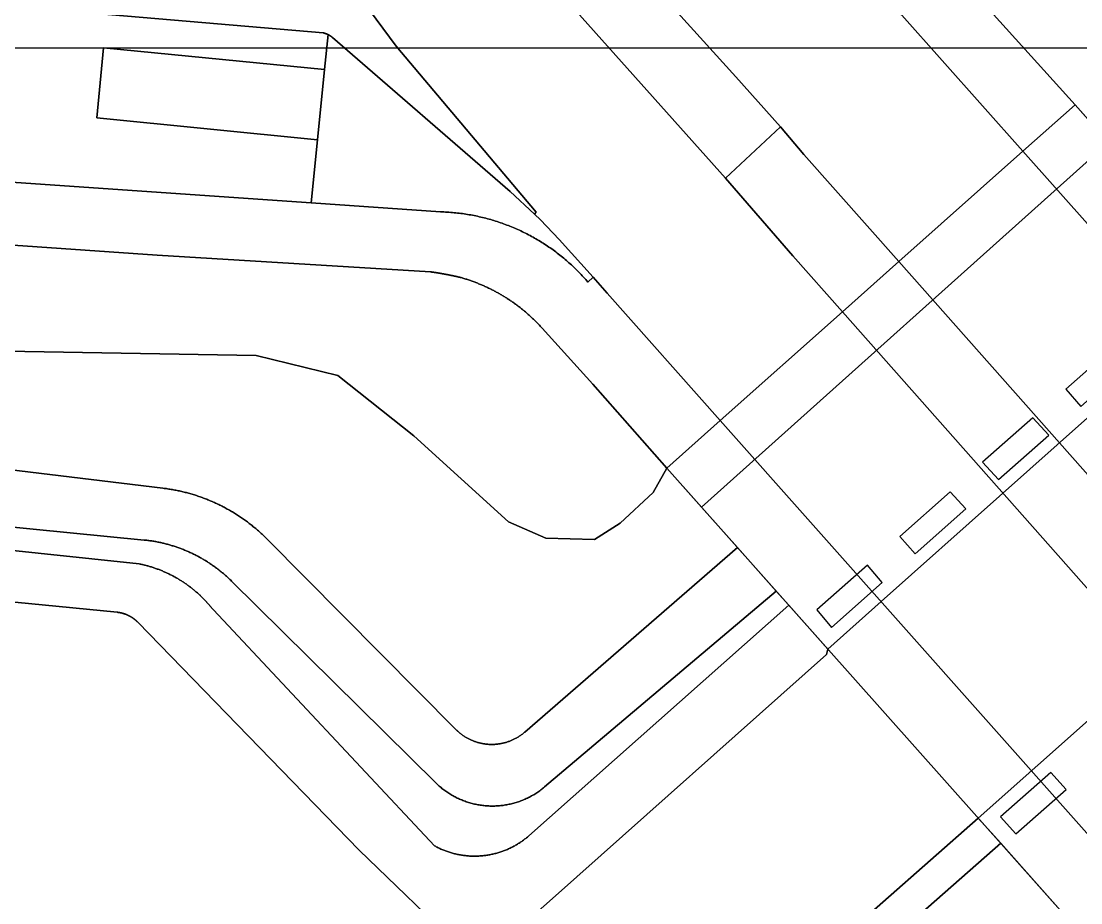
# Model space of a CAD drawing. Header units: metres. Extents: x -127 to 442, y -186 to 462.
# Drawn here: x 138.1 to 201.1, y 198.2 to 250.6 of the extents above; entities that cross this region are included whole.
import ezdxf

# ---------------------------------------------------------------- set-up
doc = ezdxf.new("R2010")
doc.units = ezdxf.units.M

msp = doc.modelspace()

# ---------------------------------------------------------------- linework, layer by layer
at = {"color": 7}
msp.add_lwpolyline([(0, 0), (249, 0), (249, 249), (0, 249)], close=True, dxfattribs=at)
at = {"layer": 'road_0', "color": 8}
msp.add_lwpolyline([(137.228, 251.522), (156.076, 249.918), (156.076, 249.918), (156.079, 249.917), (156.082, 249.917), (156.085, 249.916), (156.088, 249.915), (156.091, 249.914), (156.094, 249.914), (156.097, 249.913), (156.1, 249.912), (156.103, 249.911), (156.106, 249.911), (156.109, 249.91), (156.112, 249.909), (156.115, 249.908), (156.118, 249.907), (156.121, 249.906), (156.124, 249.906), (156.127, 249.905), (156.13, 249.904), (156.133, 249.903), (156.136, 249.902), (156.139, 249.901), (156.142, 249.901), (156.145, 249.9), (156.148, 249.899), (156.151, 249.898), (156.154, 249.897), (156.157, 249.896), (156.16, 249.895), (156.163, 249.894), (156.166, 249.893), (156.169, 249.892), (156.172, 249.892), (156.175, 249.891), (156.178, 249.89), (156.181, 249.889), (156.184, 249.888), (156.187, 249.887), (156.19, 249.886), (156.193, 249.885), (156.196, 249.884), (156.199, 249.883), (156.202, 249.882), (156.205, 249.881), (156.208, 249.88), (156.211, 249.879), (156.214, 249.878), (156.217, 249.877), (156.22, 249.876), (156.223, 249.875), (156.226, 249.873), (156.228, 249.872), (156.231, 249.871), (156.234, 249.87), (156.237, 249.869), (156.24, 249.868), (156.243, 249.867), (156.246, 249.866), (156.249, 249.865), (156.252, 249.864), (156.255, 249.862), (156.258, 249.861), (156.261, 249.86), (156.263, 249.859), (156.266, 249.858), (156.269, 249.857), (156.272, 249.855), (156.275, 249.854), (156.278, 249.853), (156.281, 249.852), (156.284, 249.851), (156.287, 249.85), (156.289, 249.848), (156.292, 249.847), (156.295, 249.846), (156.298, 249.845), (156.301, 249.843), (156.304, 249.842), (156.307, 249.841), (156.31, 249.84), (156.312, 249.838), (156.315, 249.837), (156.318, 249.836), (156.321, 249.835), (156.324, 249.833), (156.327, 249.832), (156.329, 249.831), (156.332, 249.829), (156.335, 249.828), (156.338, 249.827), (156.341, 249.825), (156.344, 249.824), (156.346, 249.823), (156.349, 249.821), (156.352, 249.82), (156.355, 249.819), (156.358, 249.817), (156.36, 249.816), (156.363, 249.814), (156.366, 249.813), (156.366, 249.813), (156.369, 249.812), (156.371, 249.81), (156.374, 249.809), (156.377, 249.808), (156.38, 249.806), (156.382, 249.805), (156.385, 249.804), (156.388, 249.802), (156.391, 249.801), (156.393, 249.799), (156.396, 249.798), (156.399, 249.797), (156.401, 249.795), (156.404, 249.794), (156.407, 249.792), (156.41, 249.791), (156.412, 249.789), (156.415, 249.788), (156.418, 249.786), (156.42, 249.785), (156.423, 249.784), (156.426, 249.782), (156.428, 249.781), (156.431, 249.779), (156.434, 249.778), (156.436, 249.776), (156.439, 249.775), (156.442, 249.773), (156.444, 249.772), (156.447, 249.77), (156.45, 249.769), (156.452, 249.767), (156.455, 249.765), (156.458, 249.764), (156.46, 249.762), (156.463, 249.761), (156.465, 249.759), (156.468, 249.758), (156.471, 249.756), (156.473, 249.754), (156.476, 249.753), (156.478, 249.751), (156.481, 249.75), (156.484, 249.748), (156.486, 249.746), (156.489, 249.745), (156.491, 249.743), (156.494, 249.742), (156.497, 249.74), (156.499, 249.738), (156.502, 249.737), (156.504, 249.735), (156.507, 249.733), (156.509, 249.732), (156.512, 249.73), (156.514, 249.728), (156.517, 249.727), (156.52, 249.725), (156.522, 249.723), (156.525, 249.721), (156.527, 249.72), (156.53, 249.718), (156.532, 249.716), (156.535, 249.715), (156.537, 249.713), (156.54, 249.711), (156.542, 249.709), (156.545, 249.708), (156.547, 249.706), (156.55, 249.704), (156.552, 249.702), (156.555, 249.7), (156.557, 249.699), (156.56, 249.697), (156.562, 249.695), (156.565, 249.693), (156.567, 249.691), (156.569, 249.69), (156.572, 249.688), (156.574, 249.686), (156.577, 249.684), (156.579, 249.682), (156.582, 249.68), (156.584, 249.679), (156.587, 249.677), (156.589, 249.675), (156.591, 249.673), (156.594, 249.671), (156.596, 249.669), (156.599, 249.667), (156.601, 249.665), (156.603, 249.663), (156.606, 249.662), (156.608, 249.66), (156.611, 249.658), (156.613, 249.656), (156.615, 249.654), (156.618, 249.652), (156.62, 249.65), (156.62, 249.65), (167.199, 240.482), (168.632, 239.143), (168.734, 239.258), (160.422, 249.124), (155.589, 255.643)], dxfattribs=at)
at = {"layer": 'road_1', "color": 7}
for points in [[(182.702, 260.11), (182.312, 259.798), (171.169, 269.308), (165.091, 276.145), (159.44, 270.709), (162.12, 267.71), (180.61, 247.3), (183.264, 244.334), (184.65, 242.69), (190.298, 236.317), (197.683, 242.89), (190.49, 250.98), (190.282, 251.06), (183.955, 258.542), (182.702, 260.11)], [(156.449, 267.906), (150.616, 262.44), (151.663, 260.87), (155.589, 255.643), (160.422, 249.124), (168.734, 239.258), (168.632, 239.143), (168.991, 238.807), (170.113, 237.635), (172.13, 235.385), (172.956, 234.44), (179.682, 226.868), (186.951, 233.338), (184.01, 236.66), (179.996, 241.276), (170.31, 252.14), (159.64, 264.29), (156.449, 267.906)], [(197.683, 242.89), (220.41, 217.33), (247.765, 186.716), (250.821, 189.429), (200.783, 245.649), (197.683, 242.89)], [(183.264, 244.334), (179.996, 241.276), (184.01, 236.66), (186.951, 233.338), (190.298, 236.317), (184.65, 242.69), (183.264, 244.334)], [(197.683, 242.89), (190.298, 236.317), (208.796, 215.447), (240.389, 180.165), (247.765, 186.716), (220.41, 217.33), (197.683, 242.89)], [(190.298, 236.317), (186.951, 233.338), (205.431, 212.459), (236.919, 177.084), (240.389, 180.165), (208.796, 215.447), (190.298, 236.317)], [(186.951, 233.338), (179.682, 226.868), (201, 202.87), (229.687, 170.662), (236.919, 177.084), (205.431, 212.459), (186.951, 233.338)], [(179.682, 226.868), (176.505, 224.041), (226.518, 167.848), (229.687, 170.662), (201, 202.87), (179.682, 226.868)]]:
    msp.add_lwpolyline(points, close=True, dxfattribs=at)
for points in [[(190.49, 250.98), (197.683, 242.89), (200.783, 245.649), (193.14, 254.124)], [(130.48, 237.8), (146.2, 236.7), (162.45, 235.71), (162.45, 235.71), (162.469, 235.707), (162.487, 235.705), (162.506, 235.702), (162.524, 235.7), (162.543, 235.697), (162.561, 235.695), (162.58, 235.692), (162.599, 235.689), (162.617, 235.686), (162.636, 235.684), (162.654, 235.681), (162.673, 235.678), (162.691, 235.676), (162.71, 235.673), (162.728, 235.67), (162.747, 235.667), (162.766, 235.664), (162.784, 235.661), (162.803, 235.659), (162.821, 235.656), (162.84, 235.653), (162.858, 235.65), (162.877, 235.647), (162.895, 235.644), (162.914, 235.641), (162.932, 235.638), (162.951, 235.635), (162.969, 235.632), (162.988, 235.629), (163.006, 235.626), (163.025, 235.623), (163.043, 235.619), (163.062, 235.616), (163.08, 235.613), (163.099, 235.61), (163.117, 235.607), (163.136, 235.604), (163.154, 235.6), (163.173, 235.597), (163.191, 235.594), (163.21, 235.59), (163.228, 235.587), (163.246, 235.584), (163.265, 235.58), (163.283, 235.577), (163.302, 235.574), (163.32, 235.57), (163.339, 235.567), (163.357, 235.563), (163.376, 235.56), (163.394, 235.556), (163.412, 235.553), (163.431, 235.549), (163.449, 235.546), (163.468, 235.542), (163.486, 235.539), (163.504, 235.535), (163.523, 235.532), (163.541, 235.528), (163.56, 235.524), (163.578, 235.521), (163.596, 235.517), (163.615, 235.513), (163.633, 235.509), (163.652, 235.506), (163.67, 235.502), (163.688, 235.498), (163.707, 235.494), (163.725, 235.49), (163.743, 235.487), (163.762, 235.483), (163.78, 235.479), (163.798, 235.475), (163.817, 235.471), (163.835, 235.467), (163.853, 235.463), (163.872, 235.459), (163.89, 235.455), (163.908, 235.451), (163.927, 235.447), (163.945, 235.443), (163.963, 235.439), (163.982, 235.435), (164, 235.431), (164.018, 235.427), (164.037, 235.423), (164.055, 235.418), (164.073, 235.414), (164.091, 235.41), (164.11, 235.406), (164.128, 235.402), (164.146, 235.397), (164.165, 235.393), (164.183, 235.389), (164.201, 235.384), (164.219, 235.38), (164.238, 235.376), (164.256, 235.371), (164.274, 235.367), (164.274, 235.367), (164.33, 235.351), (164.386, 235.334), (164.441, 235.318), (164.497, 235.3), (164.553, 235.283), (164.608, 235.265), (164.663, 235.247), (164.718, 235.229), (164.774, 235.21), (164.829, 235.191), (164.883, 235.172), (164.938, 235.152), (164.993, 235.132), (165.047, 235.112), (165.102, 235.092), (165.156, 235.071), (165.21, 235.05), (165.265, 235.028), (165.318, 235.006), (165.372, 234.984), (165.426, 234.962), (165.48, 234.939), (165.533, 234.916), (165.586, 234.893), (165.64, 234.87), (165.693, 234.846), (165.746, 234.822), (165.798, 234.797), (165.851, 234.772), (165.904, 234.747), (165.956, 234.722), (166.008, 234.696), (166.06, 234.671), (166.112, 234.644), (166.164, 234.618), (166.216, 234.591), (166.267, 234.564), (166.319, 234.537), (166.37, 234.509), (166.421, 234.481), (166.472, 234.453), (166.522, 234.424), (166.573, 234.395), (166.623, 234.366), (166.674, 234.337), (166.724, 234.307), (166.773, 234.277), (166.823, 234.247), (166.873, 234.217), (166.922, 234.186), (166.971, 234.155), (167.02, 234.124), (167.069, 234.092), (167.118, 234.06), (167.166, 234.028), (167.215, 233.996), (167.263, 233.963), (167.311, 233.93), (167.359, 233.897), (167.406, 233.863), (167.454, 233.829), (167.501, 233.795), (167.548, 233.761), (167.595, 233.727), (167.641, 233.692), (167.688, 233.657), (167.734, 233.621), (167.78, 233.586), (167.826, 233.55), (167.871, 233.514), (167.917, 233.477), (167.962, 233.441), (168.007, 233.404), (168.052, 233.367), (168.096, 233.329), (168.141, 233.292), (168.185, 233.254), (168.229, 233.216), (168.273, 233.177), (168.316, 233.139), (168.359, 233.1), (168.402, 233.061), (168.445, 233.021), (168.488, 232.982), (168.53, 232.942), (168.573, 232.902), (168.614, 232.862), (168.656, 232.821), (168.698, 232.78), (168.739, 232.739), (168.78, 232.698), (168.821, 232.657), (168.861, 232.615), (168.902, 232.573), (168.942, 232.531), (168.982, 232.488), (169.021, 232.446), (169.061, 232.403), (169.1, 232.36), (169.1, 232.36), (172.1, 229.03), (176.505, 224.041), (179.682, 226.868), (172.956, 234.44), (172.13, 235.385), (171.82, 235.1), (171.82, 235.1), (171.754, 235.176), (171.687, 235.252), (171.62, 235.328), (171.552, 235.402), (171.483, 235.476), (171.414, 235.55), (171.344, 235.623), (171.274, 235.695), (171.202, 235.767), (171.131, 235.838), (171.058, 235.909), (170.986, 235.979), (170.912, 236.048), (170.838, 236.117), (170.763, 236.185), (170.688, 236.252), (170.612, 236.319), (170.536, 236.385), (170.459, 236.451), (170.382, 236.516), (170.304, 236.58), (170.225, 236.644), (170.146, 236.706), (170.067, 236.769), (169.987, 236.83), (169.906, 236.891), (169.825, 236.951), (169.743, 237.011), (169.661, 237.07), (169.578, 237.128), (169.495, 237.185), (169.412, 237.242), (169.328, 237.298), (169.243, 237.353), (169.158, 237.408), (169.073, 237.462), (168.987, 237.515), (168.9, 237.567), (168.814, 237.619), (168.726, 237.67), (168.639, 237.72), (168.551, 237.77), (168.462, 237.818), (168.373, 237.866), (168.284, 237.914), (168.194, 237.96), (168.104, 238.006), (168.014, 238.051), (167.923, 238.095), (167.832, 238.139), (167.74, 238.181), (167.648, 238.223), (167.556, 238.264), (167.463, 238.305), (167.37, 238.344), (167.277, 238.383), (167.183, 238.421), (167.089, 238.458), (166.995, 238.494), (166.901, 238.53), (166.806, 238.565), (166.711, 238.599), (166.615, 238.632), (166.52, 238.664), (166.424, 238.696), (166.327, 238.727), (166.231, 238.757), (166.134, 238.786), (166.037, 238.814), (165.94, 238.842), (165.843, 238.868), (165.745, 238.894), (165.647, 238.919), (165.549, 238.943), (165.451, 238.967), (165.352, 238.989), (165.253, 239.011), (165.155, 239.032), (165.056, 239.052), (164.956, 239.071), (164.857, 239.09), (164.758, 239.107), (164.658, 239.124), (164.558, 239.14), (164.458, 239.155), (164.358, 239.169), (164.258, 239.182), (164.158, 239.195), (164.058, 239.206), (163.957, 239.217), (163.857, 239.227), (163.756, 239.236), (163.655, 239.244), (163.555, 239.252), (163.454, 239.258), (163.353, 239.264), (163.252, 239.269), (163.151, 239.273), (163.05, 239.276), (163.05, 239.276), (155.366, 239.809), (130.896, 241.505)], [(125.602, 221.723), (145.42, 219.766), (145.42, 219.766), (145.479, 219.76), (145.538, 219.754), (145.596, 219.747), (145.655, 219.74), (145.714, 219.732), (145.772, 219.724), (145.831, 219.715), (145.889, 219.707), (145.948, 219.697), (146.006, 219.688), (146.064, 219.678), (146.122, 219.667), (146.18, 219.656), (146.238, 219.645), (146.296, 219.634), (146.354, 219.622), (146.412, 219.609), (146.47, 219.596), (146.527, 219.583), (146.585, 219.57), (146.642, 219.556), (146.7, 219.541), (146.757, 219.526), (146.814, 219.511), (146.871, 219.496), (146.928, 219.48), (146.985, 219.463), (147.042, 219.446), (147.098, 219.429), (147.155, 219.412), (147.211, 219.394), (147.267, 219.376), (147.323, 219.357), (147.379, 219.338), (147.435, 219.318), (147.491, 219.298), (147.546, 219.278), (147.602, 219.258), (147.657, 219.237), (147.712, 219.215), (147.767, 219.193), (147.822, 219.171), (147.877, 219.149), (147.931, 219.126), (147.985, 219.103), (148.04, 219.079), (148.094, 219.055), (148.147, 219.031), (148.201, 219.006), (148.255, 218.981), (148.308, 218.955), (148.361, 218.93), (148.414, 218.903), (148.467, 218.877), (148.52, 218.85), (148.572, 218.823), (148.624, 218.795), (148.676, 218.767), (148.728, 218.738), (148.78, 218.71), (148.831, 218.681), (148.883, 218.651), (148.934, 218.621), (148.985, 218.591), (149.035, 218.561), (149.086, 218.53), (149.136, 218.499), (149.186, 218.467), (149.236, 218.435), (149.285, 218.403), (149.335, 218.371), (149.384, 218.338), (149.433, 218.305), (149.481, 218.271), (149.53, 218.237), (149.578, 218.203), (149.626, 218.168), (149.674, 218.133), (149.721, 218.098), (149.768, 218.063), (149.815, 218.027), (149.862, 217.991), (149.909, 217.954), (149.955, 217.917), (150.001, 217.88), (150.047, 217.843), (150.092, 217.805), (150.137, 217.767), (150.182, 217.729), (150.227, 217.69), (150.271, 217.651), (150.316, 217.612), (150.359, 217.572), (150.403, 217.532), (150.446, 217.492), (150.49, 217.451), (150.532, 217.41), (150.575, 217.369), (150.617, 217.328), (150.617, 217.328), (162.764, 205.332), (162.764, 205.332), (162.815, 205.282), (162.868, 205.233), (162.921, 205.184), (162.974, 205.136), (163.029, 205.089), (163.084, 205.043), (163.139, 204.998), (163.196, 204.954), (163.253, 204.91), (163.311, 204.867), (163.369, 204.826), (163.428, 204.785), (163.488, 204.745), (163.548, 204.705), (163.609, 204.667), (163.67, 204.63), (163.732, 204.593), (163.794, 204.558), (163.857, 204.523), (163.921, 204.49), (163.984, 204.457), (164.049, 204.425), (164.114, 204.394), (164.179, 204.365), (164.245, 204.336), (164.311, 204.308), (164.378, 204.281), (164.445, 204.255), (164.512, 204.231), (164.58, 204.207), (164.648, 204.184), (164.716, 204.162), (164.785, 204.142), (164.854, 204.122), (164.924, 204.103), (164.993, 204.086), (165.063, 204.069), (165.133, 204.053), (165.203, 204.039), (165.274, 204.025), (165.345, 204.013), (165.416, 204.002), (165.487, 203.992), (165.558, 203.982), (165.629, 203.974), (165.701, 203.967), (165.772, 203.961), (165.844, 203.956), (165.916, 203.952), (165.987, 203.95), (166.059, 203.948), (166.131, 203.947), (166.203, 203.948), (166.275, 203.949), (166.346, 203.952), (166.418, 203.956), (166.49, 203.96), (166.561, 203.966), (166.633, 203.973), (166.704, 203.981), (166.775, 203.99), (166.846, 204), (166.917, 204.011), (166.988, 204.023), (167.059, 204.037), (167.129, 204.051), (167.199, 204.066), (167.269, 204.083), (167.339, 204.1), (167.408, 204.119), (167.477, 204.138), (167.546, 204.159), (167.615, 204.18), (167.683, 204.203), (167.75, 204.227), (167.818, 204.251), (167.885, 204.277), (167.952, 204.304), (168.018, 204.331), (168.084, 204.36), (168.149, 204.39), (168.214, 204.42), (168.279, 204.452), (168.343, 204.484), (168.406, 204.518), (168.469, 204.552), (168.532, 204.587), (168.594, 204.624), (168.655, 204.661), (168.716, 204.699), (168.776, 204.738), (168.836, 204.778), (168.895, 204.819), (168.953, 204.861), (169.011, 204.903), (169.068, 204.947), (169.125, 204.991), (169.181, 205.036), (169.236, 205.082), (169.236, 205.082), (183.012, 216.73), (180.713, 219.313), (168.063, 208.343), (168.063, 208.343), (168.028, 208.313), (167.993, 208.284), (167.958, 208.256), (167.922, 208.228), (167.885, 208.2), (167.848, 208.173), (167.811, 208.147), (167.774, 208.121), (167.736, 208.096), (167.697, 208.072), (167.659, 208.048), (167.619, 208.024), (167.58, 208.001), (167.54, 207.979), (167.5, 207.958), (167.46, 207.937), (167.419, 207.916), (167.378, 207.896), (167.336, 207.877), (167.295, 207.859), (167.253, 207.841), (167.211, 207.824), (167.168, 207.807), (167.125, 207.791), (167.083, 207.776), (167.039, 207.761), (166.996, 207.747), (166.952, 207.734), (166.909, 207.721), (166.865, 207.709), (166.82, 207.698), (166.776, 207.687), (166.732, 207.677), (166.687, 207.668), (166.642, 207.659), (166.597, 207.652), (166.552, 207.644), (166.507, 207.638), (166.462, 207.632), (166.417, 207.627), (166.371, 207.622), (166.326, 207.618), (166.281, 207.615), (166.235, 207.613), (166.189, 207.611), (166.144, 207.61), (166.098, 207.61), (166.053, 207.61), (166.007, 207.611), (165.962, 207.613), (165.916, 207.615), (165.871, 207.618), (165.825, 207.622), (165.78, 207.627), (165.735, 207.632), (165.689, 207.638), (165.644, 207.644), (165.599, 207.651), (165.554, 207.659), (165.51, 207.668), (165.465, 207.677), (165.42, 207.687), (165.376, 207.698), (165.332, 207.709), (165.288, 207.721), (165.244, 207.734), (165.201, 207.747), (165.157, 207.761), (165.114, 207.776), (165.071, 207.791), (165.028, 207.807), (164.986, 207.823), (164.944, 207.841), (164.902, 207.858), (164.86, 207.877), (164.819, 207.896), (164.778, 207.916), (164.737, 207.936), (164.696, 207.957), (164.656, 207.979), (164.617, 208.001), (164.577, 208.024), (164.538, 208.047), (164.499, 208.071), (164.461, 208.096), (164.423, 208.121), (164.385, 208.147), (164.348, 208.173), (164.311, 208.2), (164.275, 208.227), (164.239, 208.255), (164.203, 208.284), (164.168, 208.313), (164.133, 208.342), (164.099, 208.372), (164.065, 208.403), (164.032, 208.434), (163.999, 208.466), (163.967, 208.498), (163.967, 208.498), (152.743, 219.816), (152.743, 219.816), (152.693, 219.866), (152.642, 219.916), (152.591, 219.966), (152.54, 220.015), (152.489, 220.064), (152.437, 220.112), (152.384, 220.16), (152.332, 220.208), (152.279, 220.256), (152.226, 220.303), (152.172, 220.35), (152.119, 220.396), (152.064, 220.442), (152.01, 220.488), (151.955, 220.533), (151.9, 220.578), (151.845, 220.622), (151.789, 220.666), (151.733, 220.71), (151.677, 220.754), (151.621, 220.797), (151.564, 220.839), (151.507, 220.882), (151.449, 220.923), (151.392, 220.965), (151.334, 221.006), (151.275, 221.047), (151.217, 221.087), (151.158, 221.127), (151.099, 221.166), (151.04, 221.206), (150.98, 221.244), (150.92, 221.283), (150.86, 221.32), (150.8, 221.358), (150.739, 221.395), (150.679, 221.432), (150.618, 221.468), (150.556, 221.504), (150.495, 221.539), (150.433, 221.574), (150.371, 221.609), (150.309, 221.643), (150.246, 221.677), (150.183, 221.71), (150.12, 221.743), (150.057, 221.775), (149.994, 221.808), (149.93, 221.839), (149.866, 221.87), (149.802, 221.901), (149.738, 221.931), (149.674, 221.961), (149.609, 221.991), (149.544, 222.02), (149.479, 222.048), (149.414, 222.077), (149.349, 222.104), (149.283, 222.131), (149.217, 222.158), (149.151, 222.185), (149.085, 222.211), (149.019, 222.236), (148.952, 222.261), (148.886, 222.286), (148.819, 222.31), (148.752, 222.333), (148.685, 222.357), (148.617, 222.379), (148.55, 222.402), (148.482, 222.424), (148.415, 222.445), (148.347, 222.466), (148.279, 222.486), (148.211, 222.506), (148.142, 222.526), (148.074, 222.545), (148.005, 222.564), (147.937, 222.582), (147.868, 222.6), (147.799, 222.617), (147.73, 222.634), (147.661, 222.65), (147.592, 222.666), (147.522, 222.681), (147.453, 222.696), (147.383, 222.711), (147.314, 222.725), (147.244, 222.738), (147.174, 222.751), (147.104, 222.764), (147.034, 222.776), (146.964, 222.787), (146.894, 222.798), (146.824, 222.809), (146.753, 222.819), (146.683, 222.829), (146.612, 222.838), (146.542, 222.847), (146.542, 222.847), (135.532, 224.172)]]:
    msp.add_lwpolyline(points, dxfattribs=at)
at = {"layer": 'road_5', "color": 3}
msp.add_lwpolyline([(81.315, 357.841), (78.859, 355.539), (97.1, 334.63), (116.98, 312.3), (138.1, 288.7), (156.449, 267.906), (159.64, 264.29), (170.31, 252.14), (179.996, 241.276), (183.264, 244.334), (180.61, 247.3), (162.12, 267.71), (159.44, 270.709), (139.47, 293.06), (115.45, 320.01), (99.55, 337.78), (90.9, 347.51), (81.315, 357.841)], close=True, dxfattribs=at)
at = {"layer": 'terrain_0', "color": 8}
for points in [[(156.62, 249.65), (156.618, 249.652), (156.615, 249.654), (156.613, 249.656), (156.611, 249.658), (156.608, 249.66), (156.606, 249.662), (156.603, 249.663), (156.601, 249.665), (156.599, 249.667), (156.596, 249.669), (156.594, 249.671), (156.591, 249.673), (156.589, 249.675), (156.587, 249.677), (156.584, 249.679), (156.582, 249.68), (156.579, 249.682), (156.577, 249.684), (156.574, 249.686), (156.572, 249.688), (156.569, 249.69), (156.567, 249.691), (156.565, 249.693), (156.562, 249.695), (156.56, 249.697), (156.557, 249.699), (156.555, 249.7), (156.552, 249.702), (156.55, 249.704), (156.547, 249.706), (156.545, 249.708), (156.542, 249.709), (156.54, 249.711), (156.537, 249.713), (156.535, 249.715), (156.532, 249.716), (156.53, 249.718), (156.527, 249.72), (156.525, 249.721), (156.522, 249.723), (156.52, 249.725), (156.517, 249.727), (156.514, 249.728), (156.512, 249.73), (156.509, 249.732), (156.507, 249.733), (156.504, 249.735), (156.502, 249.737), (156.499, 249.738), (156.497, 249.74), (156.494, 249.742), (156.491, 249.743), (156.489, 249.745), (156.486, 249.746), (156.484, 249.748), (156.481, 249.75), (156.478, 249.751), (156.476, 249.753), (156.473, 249.754), (156.471, 249.756), (156.468, 249.758), (156.465, 249.759), (156.463, 249.761), (156.46, 249.762), (156.458, 249.764), (156.455, 249.765), (156.452, 249.767), (156.45, 249.769), (156.447, 249.77), (156.444, 249.772), (156.442, 249.773), (156.439, 249.775), (156.436, 249.776), (156.434, 249.778), (156.431, 249.779), (156.428, 249.781), (156.426, 249.782), (156.423, 249.784), (156.42, 249.785), (156.418, 249.786), (156.415, 249.788), (156.412, 249.789), (156.41, 249.791), (156.407, 249.792), (156.404, 249.794), (156.401, 249.795), (156.399, 249.797), (156.396, 249.798), (156.393, 249.799), (156.391, 249.801), (156.388, 249.802), (156.385, 249.804), (156.382, 249.805), (156.38, 249.806), (156.377, 249.808), (156.374, 249.809), (156.371, 249.81), (156.369, 249.812), (156.366, 249.813), (156.366, 249.813), (156.151, 247.736), (155.738, 243.565), (155.366, 239.809), (163.05, 239.276), (163.05, 239.276), (163.151, 239.273), (163.252, 239.269), (163.353, 239.264), (163.454, 239.258), (163.555, 239.252), (163.655, 239.244), (163.756, 239.236), (163.857, 239.227), (163.957, 239.217), (164.058, 239.206), (164.158, 239.195), (164.258, 239.182), (164.358, 239.169), (164.458, 239.155), (164.558, 239.14), (164.658, 239.124), (164.758, 239.107), (164.857, 239.09), (164.956, 239.071), (165.056, 239.052), (165.155, 239.032), (165.253, 239.011), (165.352, 238.989), (165.451, 238.967), (165.549, 238.943), (165.647, 238.919), (165.745, 238.894), (165.843, 238.868), (165.94, 238.842), (166.037, 238.814), (166.134, 238.786), (166.231, 238.757), (166.327, 238.727), (166.424, 238.696), (166.52, 238.664), (166.615, 238.632), (166.711, 238.599), (166.806, 238.565), (166.901, 238.53), (166.995, 238.494), (167.089, 238.458), (167.183, 238.421), (167.277, 238.383), (167.37, 238.344), (167.463, 238.305), (167.556, 238.264), (167.648, 238.223), (167.74, 238.181), (167.832, 238.139), (167.923, 238.095), (168.014, 238.051), (168.104, 238.006), (168.194, 237.96), (168.284, 237.914), (168.373, 237.866), (168.462, 237.818), (168.551, 237.77), (168.639, 237.72), (168.726, 237.67), (168.814, 237.619), (168.9, 237.567), (168.987, 237.515), (169.073, 237.462), (169.158, 237.408), (169.243, 237.353), (169.328, 237.298), (169.412, 237.242), (169.495, 237.185), (169.578, 237.128), (169.661, 237.07), (169.743, 237.011), (169.825, 236.951), (169.906, 236.891), (169.987, 236.83), (170.067, 236.769), (170.146, 236.706), (170.225, 236.644), (170.304, 236.58), (170.382, 236.516), (170.459, 236.451), (170.536, 236.385), (170.612, 236.319), (170.688, 236.252), (170.763, 236.185), (170.838, 236.117), (170.912, 236.048), (170.986, 235.979), (171.058, 235.909), (171.131, 235.838), (171.202, 235.767), (171.274, 235.695), (171.344, 235.623), (171.414, 235.55), (171.483, 235.476), (171.552, 235.402), (171.62, 235.328), (171.687, 235.252), (171.754, 235.176), (171.82, 235.1), (171.82, 235.1), (172.13, 235.385), (170.113, 237.635), (168.991, 238.807), (168.632, 239.143), (167.199, 240.482), (156.62, 249.65)], [(156.151, 247.736), (143.019, 249.036), (142.606, 244.864), (155.738, 243.565), (156.151, 247.736)], [(210.36, 234.888), (209.033, 236.38), (207.118, 238.531), (205.673, 240.155), (202.78, 243.405), (178.565, 221.727), (180.713, 219.313), (183.012, 216.73), (183.764, 215.885), (186.087, 213.276), (189.248, 216.1), (210.36, 234.888)], [(226.645, 216.591), (225.32, 218.079), (219.335, 224.805), (195.032, 203.225), (196.362, 201.731), (201.001, 196.518), (202.331, 195.023), (226.645, 216.591)]]:
    msp.add_lwpolyline(points, close=True, dxfattribs=at)
at = {"layer": 'terrain_1', "color": 7}
for points in [[(204.16, 230.38), (203.261, 231.409), (200.238, 228.725), (201.137, 227.696), (204.16, 230.38)], [(199.218, 225.999), (198.274, 227.036), (195.285, 224.398), (196.229, 223.361), (199.218, 225.999)], [(194.286, 221.611), (193.362, 222.638), (190.356, 219.977), (191.28, 218.95), (194.286, 221.611)], [(189.313, 217.23), (188.438, 218.277), (185.429, 215.608), (186.304, 214.561), (189.313, 217.23)], [(200.25, 204.94), (199.34, 205.951), (196.352, 203.308), (197.26, 202.3), (200.25, 204.94)]]:
    msp.add_lwpolyline(points, close=True, dxfattribs=at)
at = {"layer": 'terrain_5', "color": 3}
for points in [[(193.14, 254.124), (200.783, 245.649), (202.78, 243.405)], [(130.896, 241.505), (155.366, 239.809), (155.738, 243.565), (142.606, 244.864), (143.019, 249.036), (156.151, 247.736), (156.151, 247.736), (156.366, 249.813), (156.366, 249.813), (156.363, 249.814), (156.36, 249.816), (156.358, 249.817), (156.355, 249.819), (156.352, 249.82), (156.349, 249.821), (156.346, 249.823), (156.344, 249.824), (156.341, 249.825), (156.338, 249.827), (156.335, 249.828), (156.332, 249.829), (156.329, 249.831), (156.327, 249.832), (156.324, 249.833), (156.321, 249.835), (156.318, 249.836), (156.315, 249.837), (156.312, 249.838), (156.31, 249.84), (156.307, 249.841), (156.304, 249.842), (156.301, 249.843), (156.298, 249.845), (156.295, 249.846), (156.292, 249.847), (156.289, 249.848), (156.287, 249.85), (156.284, 249.851), (156.281, 249.852), (156.278, 249.853), (156.275, 249.854), (156.272, 249.855), (156.269, 249.857), (156.266, 249.858), (156.263, 249.859), (156.261, 249.86), (156.258, 249.861), (156.255, 249.862), (156.252, 249.864), (156.249, 249.865), (156.246, 249.866), (156.243, 249.867), (156.24, 249.868), (156.237, 249.869), (156.234, 249.87), (156.231, 249.871), (156.228, 249.872), (156.226, 249.873), (156.223, 249.875), (156.22, 249.876), (156.217, 249.877), (156.214, 249.878), (156.211, 249.879), (156.208, 249.88), (156.205, 249.881), (156.202, 249.882), (156.199, 249.883), (156.196, 249.884), (156.193, 249.885), (156.19, 249.886), (156.187, 249.887), (156.184, 249.888), (156.181, 249.889), (156.178, 249.89), (156.175, 249.891), (156.172, 249.892), (156.169, 249.892), (156.166, 249.893), (156.163, 249.894), (156.16, 249.895), (156.157, 249.896), (156.154, 249.897), (156.151, 249.898), (156.148, 249.899), (156.145, 249.9), (156.142, 249.901), (156.139, 249.901), (156.136, 249.902), (156.133, 249.903), (156.13, 249.904), (156.127, 249.905), (156.124, 249.906), (156.121, 249.906), (156.118, 249.907), (156.115, 249.908), (156.112, 249.909), (156.109, 249.91), (156.106, 249.911), (156.103, 249.911), (156.1, 249.912), (156.097, 249.913), (156.094, 249.914), (156.091, 249.914), (156.088, 249.915), (156.085, 249.916), (156.082, 249.917), (156.079, 249.917), (156.076, 249.918), (156.076, 249.918), (137.228, 251.522)], [(137.185, 230.984), (152.097, 230.745), (156.953, 229.547), (161.47, 225.952), (167.093, 220.839), (169.309, 219.881), (172.206, 219.801), (173.74, 220.759), (175.7, 222.597), (176.505, 224.041), (172.1, 229.03), (169.1, 232.36), (169.1, 232.36), (169.061, 232.403), (169.021, 232.446), (168.982, 232.488), (168.942, 232.531), (168.902, 232.573), (168.861, 232.615), (168.821, 232.657), (168.78, 232.698), (168.739, 232.739), (168.698, 232.78), (168.656, 232.821), (168.614, 232.862), (168.573, 232.902), (168.53, 232.942), (168.488, 232.982), (168.445, 233.021), (168.402, 233.061), (168.359, 233.1), (168.316, 233.139), (168.273, 233.177), (168.229, 233.216), (168.185, 233.254), (168.141, 233.292), (168.096, 233.329), (168.052, 233.367), (168.007, 233.404), (167.962, 233.441), (167.917, 233.477), (167.871, 233.514), (167.826, 233.55), (167.78, 233.586), (167.734, 233.621), (167.688, 233.657), (167.641, 233.692), (167.595, 233.727), (167.548, 233.761), (167.501, 233.795), (167.454, 233.829), (167.406, 233.863), (167.359, 233.897), (167.311, 233.93), (167.263, 233.963), (167.215, 233.996), (167.166, 234.028), (167.118, 234.06), (167.069, 234.092), (167.02, 234.124), (166.971, 234.155), (166.922, 234.186), (166.873, 234.217), (166.823, 234.247), (166.773, 234.277), (166.724, 234.307), (166.674, 234.337), (166.623, 234.366), (166.573, 234.395), (166.522, 234.424), (166.472, 234.453), (166.421, 234.481), (166.37, 234.509), (166.319, 234.537), (166.267, 234.564), (166.216, 234.591), (166.164, 234.618), (166.112, 234.644), (166.06, 234.671), (166.008, 234.696), (165.956, 234.722), (165.904, 234.747), (165.851, 234.772), (165.798, 234.797), (165.746, 234.822), (165.693, 234.846), (165.64, 234.87), (165.586, 234.893), (165.533, 234.916), (165.48, 234.939), (165.426, 234.962), (165.372, 234.984), (165.318, 235.006), (165.265, 235.028), (165.21, 235.05), (165.156, 235.071), (165.102, 235.092), (165.047, 235.112), (164.993, 235.132), (164.938, 235.152), (164.883, 235.172), (164.829, 235.191), (164.774, 235.21), (164.718, 235.229), (164.663, 235.247), (164.608, 235.265), (164.553, 235.283), (164.497, 235.3), (164.441, 235.318), (164.386, 235.334), (164.33, 235.351), (164.274, 235.367), (164.274, 235.367), (164.256, 235.371), (164.238, 235.376), (164.219, 235.38), (164.201, 235.384), (164.183, 235.389), (164.165, 235.393), (164.146, 235.397), (164.128, 235.402), (164.11, 235.406), (164.091, 235.41), (164.073, 235.414), (164.055, 235.418), (164.037, 235.423), (164.018, 235.427), (164, 235.431), (163.982, 235.435), (163.963, 235.439), (163.945, 235.443), (163.927, 235.447), (163.908, 235.451), (163.89, 235.455), (163.872, 235.459), (163.853, 235.463), (163.835, 235.467), (163.817, 235.471), (163.798, 235.475), (163.78, 235.479), (163.762, 235.483), (163.743, 235.487), (163.725, 235.49), (163.707, 235.494), (163.688, 235.498), (163.67, 235.502), (163.652, 235.506), (163.633, 235.509), (163.615, 235.513), (163.596, 235.517), (163.578, 235.521), (163.56, 235.524), (163.541, 235.528), (163.523, 235.532), (163.504, 235.535), (163.486, 235.539), (163.468, 235.542), (163.449, 235.546), (163.431, 235.549), (163.412, 235.553), (163.394, 235.556), (163.376, 235.56), (163.357, 235.563), (163.339, 235.567), (163.32, 235.57), (163.302, 235.574), (163.283, 235.577), (163.265, 235.58), (163.246, 235.584), (163.228, 235.587), (163.21, 235.59), (163.191, 235.594), (163.173, 235.597), (163.154, 235.6), (163.136, 235.604), (163.117, 235.607), (163.099, 235.61), (163.08, 235.613), (163.062, 235.616), (163.043, 235.619), (163.025, 235.623), (163.006, 235.626), (162.988, 235.629), (162.969, 235.632), (162.951, 235.635), (162.932, 235.638), (162.914, 235.641), (162.895, 235.644), (162.877, 235.647), (162.858, 235.65), (162.84, 235.653), (162.821, 235.656), (162.803, 235.659), (162.784, 235.661), (162.766, 235.664), (162.747, 235.667), (162.728, 235.67), (162.71, 235.673), (162.691, 235.676), (162.673, 235.678), (162.654, 235.681), (162.636, 235.684), (162.617, 235.686), (162.599, 235.689), (162.58, 235.692), (162.561, 235.695), (162.543, 235.697), (162.524, 235.7), (162.506, 235.702), (162.487, 235.705), (162.469, 235.707), (162.45, 235.71), (162.45, 235.71), (146.2, 236.7), (130.48, 237.8)], [(135.532, 224.172), (146.542, 222.847), (146.542, 222.847), (146.612, 222.838), (146.683, 222.829), (146.753, 222.819), (146.824, 222.809), (146.894, 222.798), (146.964, 222.787), (147.034, 222.776), (147.104, 222.764), (147.174, 222.751), (147.244, 222.738), (147.314, 222.725), (147.383, 222.711), (147.453, 222.696), (147.522, 222.681), (147.592, 222.666), (147.661, 222.65), (147.73, 222.634), (147.799, 222.617), (147.868, 222.6), (147.937, 222.582), (148.005, 222.564), (148.074, 222.545), (148.142, 222.526), (148.211, 222.506), (148.279, 222.486), (148.347, 222.466), (148.415, 222.445), (148.482, 222.424), (148.55, 222.402), (148.617, 222.379), (148.685, 222.357), (148.752, 222.333), (148.819, 222.31), (148.886, 222.286), (148.952, 222.261), (149.019, 222.236), (149.085, 222.211), (149.151, 222.185), (149.217, 222.158), (149.283, 222.131), (149.349, 222.104), (149.414, 222.077), (149.479, 222.048), (149.544, 222.02), (149.609, 221.991), (149.674, 221.961), (149.738, 221.931), (149.802, 221.901), (149.866, 221.87), (149.93, 221.839), (149.994, 221.808), (150.057, 221.775), (150.12, 221.743), (150.183, 221.71), (150.246, 221.677), (150.309, 221.643), (150.371, 221.609), (150.433, 221.574), (150.495, 221.539), (150.556, 221.504), (150.618, 221.468), (150.679, 221.432), (150.739, 221.395), (150.8, 221.358), (150.86, 221.32), (150.92, 221.283), (150.98, 221.244), (151.04, 221.206), (151.099, 221.166), (151.158, 221.127), (151.217, 221.087), (151.275, 221.047), (151.334, 221.006), (151.392, 220.965), (151.449, 220.923), (151.507, 220.882), (151.564, 220.839), (151.621, 220.797), (151.677, 220.754), (151.733, 220.71), (151.789, 220.666), (151.845, 220.622), (151.9, 220.578), (151.955, 220.533), (152.01, 220.488), (152.064, 220.442), (152.119, 220.396), (152.172, 220.35), (152.226, 220.303), (152.279, 220.256), (152.332, 220.208), (152.384, 220.16), (152.437, 220.112), (152.489, 220.064), (152.54, 220.015), (152.591, 219.966), (152.642, 219.916), (152.693, 219.866), (152.743, 219.816), (152.743, 219.816), (163.967, 208.498), (163.967, 208.498), (163.999, 208.466), (164.032, 208.434), (164.065, 208.403), (164.099, 208.372), (164.133, 208.342), (164.168, 208.313), (164.203, 208.284), (164.239, 208.255), (164.275, 208.227), (164.311, 208.2), (164.348, 208.173), (164.385, 208.147), (164.423, 208.121), (164.461, 208.096), (164.499, 208.071), (164.538, 208.047), (164.577, 208.024), (164.617, 208.001), (164.656, 207.979), (164.696, 207.957), (164.737, 207.936), (164.778, 207.916), (164.819, 207.896), (164.86, 207.877), (164.902, 207.858), (164.944, 207.841), (164.986, 207.823), (165.028, 207.807), (165.071, 207.791), (165.114, 207.776), (165.157, 207.761), (165.201, 207.747), (165.244, 207.734), (165.288, 207.721), (165.332, 207.709), (165.376, 207.698), (165.42, 207.687), (165.465, 207.677), (165.51, 207.668), (165.554, 207.659), (165.599, 207.651), (165.644, 207.644), (165.689, 207.638), (165.735, 207.632), (165.78, 207.627), (165.825, 207.622), (165.871, 207.618), (165.916, 207.615), (165.962, 207.613), (166.007, 207.611), (166.053, 207.61), (166.098, 207.61), (166.144, 207.61), (166.189, 207.611), (166.235, 207.613), (166.281, 207.615), (166.326, 207.618), (166.371, 207.622), (166.417, 207.627), (166.462, 207.632), (166.507, 207.638), (166.552, 207.644), (166.597, 207.652), (166.642, 207.659), (166.687, 207.668), (166.732, 207.677), (166.776, 207.687), (166.82, 207.698), (166.865, 207.709), (166.909, 207.721), (166.952, 207.734), (166.996, 207.747), (167.039, 207.761), (167.083, 207.776), (167.125, 207.791), (167.168, 207.807), (167.211, 207.824), (167.253, 207.841), (167.295, 207.859), (167.336, 207.877), (167.378, 207.896), (167.419, 207.916), (167.46, 207.937), (167.5, 207.958), (167.54, 207.979), (167.58, 208.001), (167.619, 208.024), (167.659, 208.048), (167.697, 208.072), (167.736, 208.096), (167.774, 208.121), (167.811, 208.147), (167.848, 208.173), (167.885, 208.2), (167.922, 208.228), (167.958, 208.256), (167.993, 208.284), (168.028, 208.313), (168.063, 208.343), (168.063, 208.343), (180.713, 219.313), (178.565, 221.727), (176.505, 224.041), (175.7, 222.597), (173.74, 220.759), (172.206, 219.801), (169.309, 219.881), (167.093, 220.839), (161.47, 225.952), (161.47, 225.952), (156.953, 229.547), (152.097, 230.745), (137.185, 230.984)], [(124.65, 220.519), (145.13, 218.348), (145.13, 218.348), (145.182, 218.337), (145.235, 218.326), (145.287, 218.314), (145.339, 218.302), (145.391, 218.29), (145.443, 218.277), (145.495, 218.264), (145.547, 218.25), (145.599, 218.236), (145.651, 218.222), (145.702, 218.208), (145.754, 218.193), (145.805, 218.177), (145.856, 218.162), (145.907, 218.145), (145.958, 218.129), (146.009, 218.112), (146.06, 218.095), (146.111, 218.077), (146.161, 218.06), (146.211, 218.041), (146.262, 218.023), (146.312, 218.004), (146.362, 217.984), (146.411, 217.965), (146.461, 217.944), (146.511, 217.924), (146.56, 217.903), (146.609, 217.882), (146.658, 217.861), (146.707, 217.839), (146.756, 217.817), (146.805, 217.794), (146.853, 217.771), (146.901, 217.748), (146.95, 217.724), (146.997, 217.701), (147.045, 217.676), (147.093, 217.652), (147.14, 217.627), (147.187, 217.602), (147.235, 217.576), (147.281, 217.55), (147.328, 217.524), (147.375, 217.497), (147.421, 217.47), (147.467, 217.443), (147.513, 217.415), (147.559, 217.387), (147.604, 217.359), (147.649, 217.33), (147.695, 217.302), (147.739, 217.272), (147.784, 217.243), (147.829, 217.213), (147.873, 217.183), (147.917, 217.152), (147.961, 217.121), (148.004, 217.09), (148.048, 217.059), (148.091, 217.027), (148.134, 216.995), (148.176, 216.963), (148.219, 216.93), (148.261, 216.897), (148.303, 216.864), (148.345, 216.83), (148.386, 216.796), (148.428, 216.762), (148.469, 216.727), (148.509, 216.693), (148.55, 216.658), (148.59, 216.622), (148.63, 216.587), (148.67, 216.551), (148.709, 216.515), (148.749, 216.478), (148.788, 216.441), (148.826, 216.404), (148.865, 216.367), (148.903, 216.329), (148.941, 216.291), (148.978, 216.253), (149.016, 216.215), (149.053, 216.176), (149.09, 216.137), (149.126, 216.098), (149.162, 216.059), (149.198, 216.019), (149.234, 215.979), (149.269, 215.939), (149.305, 215.898), (149.339, 215.858), (149.374, 215.817), (149.408, 215.775), (149.442, 215.734), (149.476, 215.692), (149.509, 215.65), (149.542, 215.608), (149.542, 215.608), (162.694, 201.583), (162.694, 201.583), (162.747, 201.554), (162.801, 201.525), (162.855, 201.498), (162.91, 201.471), (162.964, 201.444), (163.019, 201.418), (163.075, 201.393), (163.13, 201.369), (163.186, 201.345), (163.243, 201.322), (163.299, 201.3), (163.356, 201.278), (163.413, 201.258), (163.47, 201.237), (163.528, 201.218), (163.586, 201.199), (163.644, 201.181), (163.702, 201.164), (163.76, 201.147), (163.819, 201.131), (163.878, 201.116), (163.937, 201.102), (163.996, 201.088), (164.056, 201.075), (164.115, 201.063), (164.175, 201.051), (164.235, 201.041), (164.294, 201.031), (164.355, 201.021), (164.415, 201.013), (164.475, 201.005), (164.535, 200.998), (164.596, 200.992), (164.656, 200.986), (164.717, 200.981), (164.778, 200.977), (164.838, 200.974), (164.899, 200.972), (164.96, 200.97), (165.02, 200.969), (165.081, 200.968), (165.142, 200.969), (165.203, 200.97), (165.263, 200.972), (165.324, 200.975), (165.385, 200.978), (165.445, 200.982), (165.506, 200.987), (165.567, 200.993), (165.627, 201), (165.687, 201.007), (165.748, 201.015), (165.808, 201.023), (165.868, 201.033), (165.928, 201.043), (165.987, 201.054), (166.047, 201.066), (166.107, 201.078), (166.166, 201.091), (166.225, 201.105), (166.284, 201.119), (166.343, 201.135), (166.401, 201.151), (166.46, 201.168), (166.518, 201.185), (166.576, 201.203), (166.634, 201.222), (166.691, 201.242), (166.749, 201.262), (166.806, 201.283), (166.862, 201.305), (166.919, 201.327), (166.975, 201.351), (167.031, 201.374), (167.087, 201.399), (167.142, 201.424), (167.197, 201.45), (167.251, 201.477), (167.306, 201.504), (167.36, 201.532), (167.413, 201.56), (167.467, 201.59), (167.52, 201.619), (167.572, 201.65), (167.624, 201.681), (167.676, 201.713), (167.727, 201.746), (167.778, 201.779), (167.829, 201.812), (167.879, 201.847), (167.929, 201.882), (167.978, 201.917), (168.027, 201.953), (168.075, 201.99), (168.123, 202.028), (168.171, 202.066), (168.218, 202.104), (168.264, 202.143), (168.31, 202.183), (168.31, 202.183), (183.764, 215.885), (183.012, 216.73), (169.236, 205.082), (169.236, 205.082), (169.181, 205.036), (169.125, 204.991), (169.068, 204.947), (169.011, 204.903), (168.953, 204.861), (168.895, 204.819), (168.836, 204.778), (168.776, 204.738), (168.716, 204.699), (168.655, 204.661), (168.594, 204.624), (168.532, 204.587), (168.469, 204.552), (168.406, 204.518), (168.343, 204.484), (168.279, 204.452), (168.214, 204.42), (168.149, 204.39), (168.084, 204.36), (168.018, 204.331), (167.952, 204.304), (167.885, 204.277), (167.818, 204.251), (167.75, 204.227), (167.683, 204.203), (167.615, 204.18), (167.546, 204.159), (167.477, 204.138), (167.408, 204.119), (167.339, 204.1), (167.269, 204.083), (167.199, 204.066), (167.129, 204.051), (167.059, 204.037), (166.988, 204.023), (166.917, 204.011), (166.846, 204), (166.775, 203.99), (166.704, 203.981), (166.633, 203.973), (166.561, 203.966), (166.49, 203.96), (166.418, 203.956), (166.346, 203.952), (166.275, 203.949), (166.203, 203.948), (166.131, 203.947), (166.059, 203.948), (165.987, 203.95), (165.916, 203.952), (165.844, 203.956), (165.772, 203.961), (165.701, 203.967), (165.629, 203.974), (165.558, 203.982), (165.487, 203.992), (165.416, 204.002), (165.345, 204.013), (165.274, 204.025), (165.203, 204.039), (165.133, 204.053), (165.063, 204.069), (164.993, 204.086), (164.924, 204.103), (164.854, 204.122), (164.785, 204.142), (164.716, 204.162), (164.648, 204.184), (164.58, 204.207), (164.512, 204.231), (164.445, 204.255), (164.378, 204.281), (164.311, 204.308), (164.245, 204.336), (164.179, 204.365), (164.114, 204.394), (164.049, 204.425), (163.984, 204.457), (163.921, 204.49), (163.857, 204.523), (163.794, 204.558), (163.732, 204.593), (163.67, 204.63), (163.609, 204.667), (163.548, 204.705), (163.488, 204.745), (163.428, 204.785), (163.369, 204.826), (163.311, 204.867), (163.253, 204.91), (163.196, 204.954), (163.139, 204.998), (163.084, 205.043), (163.029, 205.089), (162.974, 205.136), (162.921, 205.184), (162.868, 205.233), (162.815, 205.282), (162.764, 205.332), (162.764, 205.332), (150.617, 217.328), (150.617, 217.328), (150.575, 217.369), (150.532, 217.41), (150.49, 217.451), (150.446, 217.492), (150.403, 217.532), (150.359, 217.572), (150.316, 217.612), (150.271, 217.651), (150.227, 217.69), (150.182, 217.729), (150.137, 217.767), (150.092, 217.805), (150.047, 217.843), (150.001, 217.88), (149.955, 217.917), (149.909, 217.954), (149.862, 217.991), (149.815, 218.027), (149.768, 218.063), (149.721, 218.098), (149.674, 218.133), (149.626, 218.168), (149.578, 218.203), (149.53, 218.237), (149.481, 218.271), (149.433, 218.305), (149.384, 218.338), (149.335, 218.371), (149.285, 218.403), (149.236, 218.435), (149.186, 218.467), (149.136, 218.499), (149.086, 218.53), (149.035, 218.561), (148.985, 218.591), (148.934, 218.621), (148.883, 218.651), (148.831, 218.681), (148.78, 218.71), (148.728, 218.738), (148.676, 218.767), (148.624, 218.795), (148.572, 218.823), (148.52, 218.85), (148.467, 218.877), (148.414, 218.903), (148.361, 218.93), (148.308, 218.955), (148.255, 218.981), (148.201, 219.006), (148.147, 219.031), (148.094, 219.055), (148.04, 219.079), (147.985, 219.103), (147.931, 219.126), (147.877, 219.149), (147.822, 219.171), (147.767, 219.193), (147.712, 219.215), (147.657, 219.237), (147.602, 219.258), (147.546, 219.278), (147.491, 219.298), (147.435, 219.318), (147.379, 219.338), (147.323, 219.357), (147.267, 219.376), (147.211, 219.394), (147.155, 219.412), (147.098, 219.429), (147.042, 219.446), (146.985, 219.463), (146.928, 219.48), (146.871, 219.496), (146.814, 219.511), (146.757, 219.526), (146.7, 219.541), (146.642, 219.556), (146.585, 219.57), (146.527, 219.583), (146.47, 219.596), (146.412, 219.609), (146.354, 219.622), (146.296, 219.634), (146.238, 219.645), (146.18, 219.656), (146.122, 219.667), (146.064, 219.678), (146.006, 219.688), (145.948, 219.697), (145.889, 219.707), (145.831, 219.715), (145.772, 219.724), (145.714, 219.732), (145.655, 219.74), (145.596, 219.747), (145.538, 219.754), (145.479, 219.76), (145.42, 219.766), (145.42, 219.766), (125.602, 221.723)], [(166.243, 195.383), (169.88, 198.615), (186.01, 212.95), (186.087, 213.276), (186.087, 213.276), (183.764, 215.885), (168.31, 202.183), (168.31, 202.183), (168.264, 202.143), (168.218, 202.104), (168.171, 202.066), (168.123, 202.028), (168.075, 201.99), (168.027, 201.953), (167.978, 201.917), (167.929, 201.882), (167.879, 201.847), (167.829, 201.812), (167.778, 201.779), (167.727, 201.746), (167.676, 201.713), (167.624, 201.681), (167.572, 201.65), (167.52, 201.619), (167.467, 201.59), (167.413, 201.56), (167.36, 201.532), (167.306, 201.504), (167.251, 201.477), (167.197, 201.45), (167.142, 201.424), (167.087, 201.399), (167.031, 201.374), (166.975, 201.351), (166.919, 201.327), (166.862, 201.305), (166.806, 201.283), (166.749, 201.262), (166.691, 201.242), (166.634, 201.222), (166.576, 201.203), (166.518, 201.185), (166.46, 201.168), (166.401, 201.151), (166.343, 201.135), (166.284, 201.119), (166.225, 201.105), (166.166, 201.091), (166.107, 201.078), (166.047, 201.066), (165.987, 201.054), (165.928, 201.043), (165.868, 201.033), (165.808, 201.023), (165.748, 201.015), (165.687, 201.007), (165.627, 201), (165.567, 200.993), (165.506, 200.987), (165.445, 200.982), (165.385, 200.978), (165.324, 200.975), (165.263, 200.972), (165.203, 200.97), (165.142, 200.969), (165.081, 200.968), (165.02, 200.969), (164.96, 200.97), (164.899, 200.972), (164.838, 200.974), (164.778, 200.977), (164.717, 200.981), (164.656, 200.986), (164.596, 200.992), (164.535, 200.998), (164.475, 201.005), (164.415, 201.013), (164.355, 201.021), (164.294, 201.031), (164.235, 201.041), (164.175, 201.051), (164.115, 201.063), (164.056, 201.075), (163.996, 201.088), (163.937, 201.102), (163.878, 201.116), (163.819, 201.131), (163.76, 201.147), (163.702, 201.164), (163.644, 201.181), (163.586, 201.199), (163.528, 201.218), (163.47, 201.237), (163.413, 201.258), (163.356, 201.278), (163.299, 201.3), (163.243, 201.322), (163.186, 201.345), (163.13, 201.369), (163.075, 201.393), (163.019, 201.418), (162.964, 201.444), (162.91, 201.471), (162.855, 201.498), (162.801, 201.525), (162.747, 201.554), (162.694, 201.583), (162.694, 201.583), (149.542, 215.608), (149.542, 215.608), (149.509, 215.65), (149.476, 215.692), (149.442, 215.734), (149.408, 215.775), (149.374, 215.817), (149.339, 215.858), (149.305, 215.898), (149.269, 215.939), (149.234, 215.979), (149.198, 216.019), (149.162, 216.059), (149.126, 216.098), (149.09, 216.137), (149.053, 216.176), (149.016, 216.215), (148.978, 216.253), (148.941, 216.291), (148.903, 216.329), (148.865, 216.367), (148.826, 216.404), (148.788, 216.441), (148.749, 216.478), (148.709, 216.515), (148.67, 216.551), (148.63, 216.587), (148.59, 216.622), (148.55, 216.658), (148.509, 216.693), (148.469, 216.727), (148.428, 216.762), (148.386, 216.796), (148.345, 216.83), (148.303, 216.864), (148.261, 216.897), (148.219, 216.93), (148.176, 216.963), (148.134, 216.995), (148.091, 217.027), (148.048, 217.059), (148.004, 217.09), (147.961, 217.121), (147.917, 217.152), (147.873, 217.183), (147.829, 217.213), (147.784, 217.243), (147.739, 217.272), (147.695, 217.302), (147.649, 217.33), (147.604, 217.359), (147.559, 217.387), (147.513, 217.415), (147.467, 217.443), (147.421, 217.47), (147.375, 217.497), (147.328, 217.524), (147.281, 217.55), (147.235, 217.576), (147.187, 217.602), (147.14, 217.627), (147.093, 217.652), (147.045, 217.676), (146.997, 217.701), (146.95, 217.724), (146.901, 217.748), (146.853, 217.771), (146.805, 217.794), (146.756, 217.817), (146.707, 217.839), (146.658, 217.861), (146.609, 217.882), (146.56, 217.903), (146.511, 217.924), (146.461, 217.944), (146.411, 217.965), (146.362, 217.984), (146.312, 218.004), (146.262, 218.023), (146.211, 218.041), (146.161, 218.06), (146.111, 218.077), (146.06, 218.095), (146.009, 218.112), (145.958, 218.129), (145.907, 218.145), (145.856, 218.162), (145.805, 218.177), (145.754, 218.193), (145.702, 218.208), (145.651, 218.222), (145.599, 218.236), (145.547, 218.25), (145.495, 218.264), (145.443, 218.277), (145.391, 218.29), (145.339, 218.302), (145.287, 218.314), (145.235, 218.326), (145.182, 218.337), (145.13, 218.348), (145.13, 218.348), (124.65, 220.519)], [(126.361, 217.178), (143.813, 215.471), (143.813, 215.471), (143.827, 215.47), (143.841, 215.468), (143.855, 215.466), (143.869, 215.465), (143.883, 215.463), (143.897, 215.461), (143.911, 215.459), (143.926, 215.457), (143.94, 215.454), (143.953, 215.452), (143.967, 215.45), (143.981, 215.447), (143.995, 215.444), (144.009, 215.442), (144.023, 215.439), (144.037, 215.436), (144.051, 215.433), (144.065, 215.43), (144.079, 215.426), (144.092, 215.423), (144.106, 215.42), (144.12, 215.416), (144.133, 215.413), (144.147, 215.409), (144.161, 215.405), (144.174, 215.401), (144.188, 215.397), (144.202, 215.393), (144.215, 215.389), (144.229, 215.385), (144.242, 215.38), (144.256, 215.376), (144.269, 215.371), (144.282, 215.366), (144.296, 215.362), (144.309, 215.357), (144.322, 215.352), (144.336, 215.347), (144.349, 215.342), (144.362, 215.336), (144.375, 215.331), (144.388, 215.326), (144.401, 215.32), (144.414, 215.314), (144.427, 215.309), (144.44, 215.303), (144.453, 215.297), (144.466, 215.291), (144.479, 215.285), (144.492, 215.279), (144.504, 215.273), (144.517, 215.266), (144.53, 215.26), (144.542, 215.253), (144.555, 215.247), (144.567, 215.24), (144.58, 215.233), (144.592, 215.226), (144.605, 215.22), (144.617, 215.212), (144.629, 215.205), (144.641, 215.198), (144.653, 215.191), (144.666, 215.183), (144.678, 215.176), (144.69, 215.168), (144.702, 215.161), (144.713, 215.153), (144.725, 215.145), (144.737, 215.137), (144.749, 215.129), (144.76, 215.121), (144.772, 215.113), (144.784, 215.105), (144.795, 215.097), (144.807, 215.088), (144.818, 215.08), (144.829, 215.071), (144.841, 215.063), (144.852, 215.054), (144.863, 215.045), (144.874, 215.036), (144.885, 215.027), (144.896, 215.018), (144.907, 215.009), (144.918, 215), (144.928, 214.991), (144.939, 214.981), (144.95, 214.972), (144.96, 214.963), (144.971, 214.953), (144.981, 214.943), (144.991, 214.934), (145.002, 214.924), (145.012, 214.914), (145.022, 214.904), (145.032, 214.894), (145.042, 214.884), (145.052, 214.874), (145.052, 214.874), (158.213, 201.331), (164.341, 195.422)]]:
    msp.add_lwpolyline(points, dxfattribs=at)
for points in [[(202.78, 243.405), (200.783, 245.649), (197.683, 242.89), (190.298, 236.317), (186.951, 233.338), (179.682, 226.868), (176.505, 224.041), (178.565, 221.727), (202.78, 243.405)], [(196.362, 201.731), (195.032, 203.225), (180.847, 190.746), (181.507, 189.996), (182.168, 189.245), (196.362, 201.731)], [(201.001, 196.518), (196.362, 201.731), (182.168, 189.245), (186.874, 183.896), (201.001, 196.518)]]:
    msp.add_lwpolyline(points, close=True, dxfattribs=at)
at = {"layer": 'water', "color": 5}
for points in [[(210.36, 234.888), (189.248, 216.1), (186.087, 213.276), (186.01, 212.95), (169.88, 198.615), (166.243, 195.383)], [(180.847, 190.746), (195.032, 203.225), (219.335, 224.805)], [(164.341, 195.422), (158.213, 201.331), (145.052, 214.874), (145.052, 214.874), (145.042, 214.884), (145.032, 214.894), (145.022, 214.904), (145.012, 214.914), (145.002, 214.924), (144.991, 214.934), (144.981, 214.943), (144.971, 214.953), (144.96, 214.963), (144.95, 214.972), (144.939, 214.981), (144.928, 214.991), (144.918, 215), (144.907, 215.009), (144.896, 215.018), (144.885, 215.027), (144.874, 215.036), (144.863, 215.045), (144.852, 215.054), (144.841, 215.063), (144.829, 215.071), (144.818, 215.08), (144.807, 215.088), (144.795, 215.097), (144.784, 215.105), (144.772, 215.113), (144.76, 215.121), (144.749, 215.129), (144.737, 215.137), (144.725, 215.145), (144.713, 215.153), (144.702, 215.161), (144.69, 215.168), (144.678, 215.176), (144.666, 215.183), (144.653, 215.191), (144.641, 215.198), (144.629, 215.205), (144.617, 215.212), (144.605, 215.22), (144.592, 215.226), (144.58, 215.233), (144.567, 215.24), (144.555, 215.247), (144.542, 215.253), (144.53, 215.26), (144.517, 215.266), (144.504, 215.273), (144.492, 215.279), (144.479, 215.285), (144.466, 215.291), (144.453, 215.297), (144.44, 215.303), (144.427, 215.309), (144.414, 215.314), (144.401, 215.32), (144.388, 215.326), (144.375, 215.331), (144.362, 215.336), (144.349, 215.342), (144.336, 215.347), (144.322, 215.352), (144.309, 215.357), (144.296, 215.362), (144.282, 215.366), (144.269, 215.371), (144.256, 215.376), (144.242, 215.38), (144.229, 215.385), (144.215, 215.389), (144.202, 215.393), (144.188, 215.397), (144.174, 215.401), (144.161, 215.405), (144.147, 215.409), (144.133, 215.413), (144.12, 215.416), (144.106, 215.42), (144.092, 215.423), (144.079, 215.426), (144.065, 215.43), (144.051, 215.433), (144.037, 215.436), (144.023, 215.439), (144.009, 215.442), (143.995, 215.444), (143.981, 215.447), (143.967, 215.45), (143.953, 215.452), (143.94, 215.454), (143.926, 215.457), (143.911, 215.459), (143.897, 215.461), (143.883, 215.463), (143.869, 215.465), (143.855, 215.466), (143.841, 215.468), (143.827, 215.47), (143.813, 215.471), (143.813, 215.471), (126.361, 217.178)]]:
    msp.add_lwpolyline(points, dxfattribs=at)

doc.saveas('drawing.dxf')
